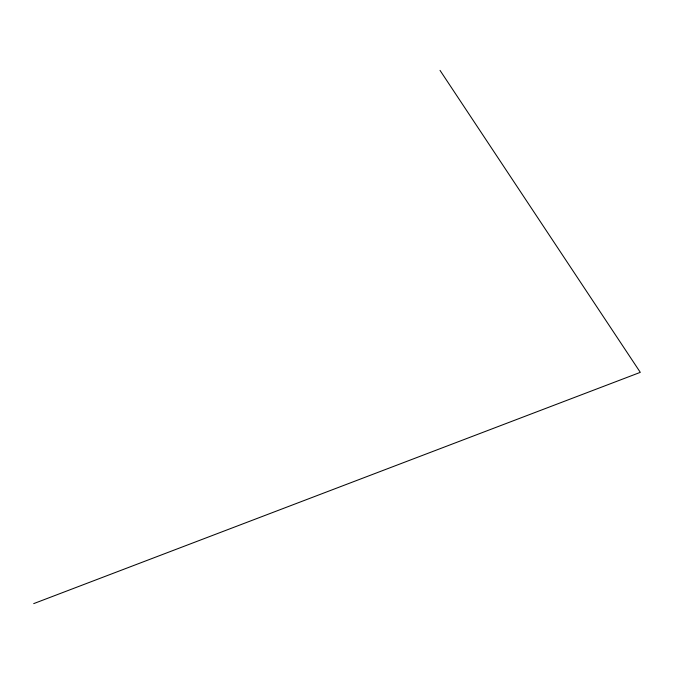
<?xml version="1.0" encoding="UTF-8"?>
<svg xmlns="http://www.w3.org/2000/svg" width="674" height="674" viewBox="0 0 674 674"><rect width="100%" height="100%" fill="white"/><g stroke="black" fill="none" stroke-linecap="round" stroke-linejoin="round"><path stroke-width="1.01" d="M33.7 603.618L640.3 372.351L440.021 70.382"/></g></svg>
